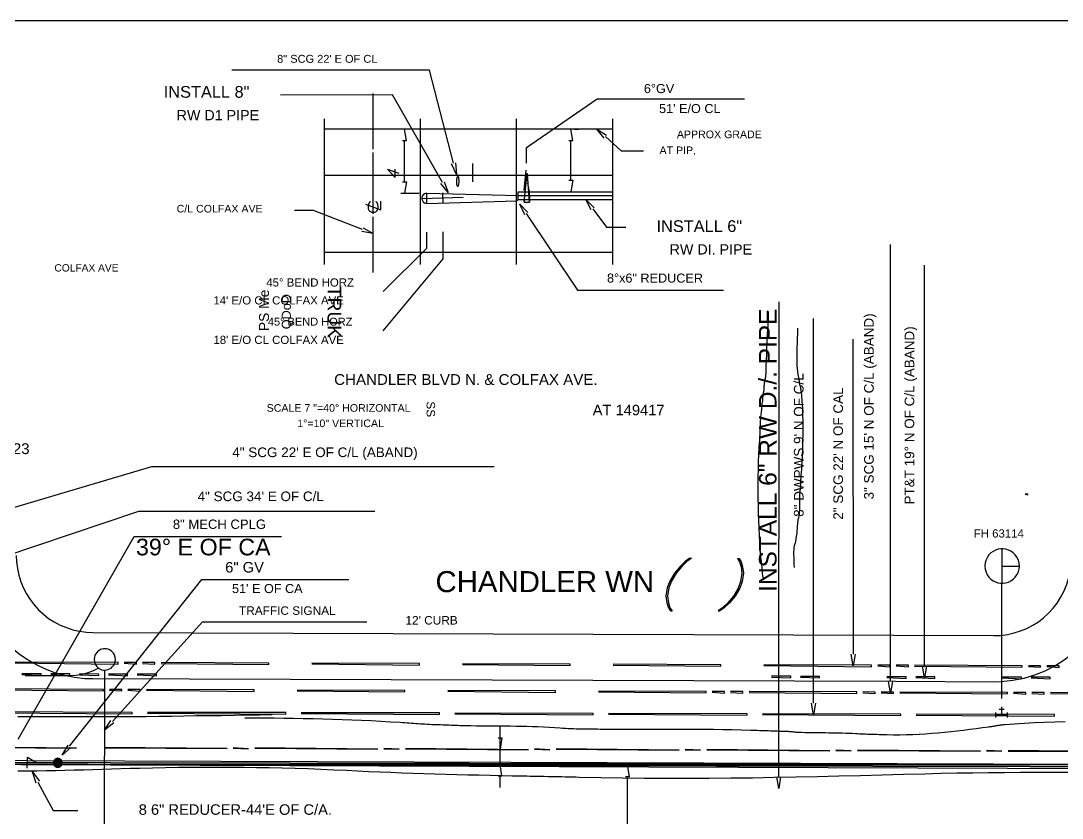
# Model space of a CAD drawing. Header units: feet. Extents: x 13 to 426, y 12 to 285.
# Drawn here: x 148.3 to 283.8, y 181.2 to 284.9 of the extents above; entities that cross this region are included whole.
import ezdxf
from ezdxf.enums import TextEntityAlignment as Align

# ---------------------------------------------------------------- set-up
doc = ezdxf.new("R2010")
doc.units = ezdxf.units.FT
for name, color, linetype in [('AGUA', 4, 'CONTINUOUS'), ('ALCANTARILLADO', 2, 'CONTINUOUS'), ('EJE_VIA', 7, 'CONTINUOUS'), ('GAS', 30, 'CONTINUOUS'), ('TEXTO', 7, 'CONTINUOUS')]:
    doc.layers.add(name, color=color, linetype=linetype)
doc.styles.add('CAD_TEXT', font='Arial')

msp = doc.modelspace()

# ---------------------------------------------------------------- linework, layer by layer
at = {"layer": 'AGUA'}
for p, q in [((246.87, 186.53), (246.92, 248.37)), ((251.4, 196.12), (251.4, 246.17))]:
    msp.add_line(p, q, dxfattribs=at)
for points in [[(203.12, 263.87), (196.65, 275.28), (182.08, 275.25)], [(214.03, 259.83), (220.68, 249.85), (239.7, 249.85)], [(245.52, 247.09), (245.52, 246.91), (245.52, 246.72), (245.51, 246.54), (245.51, 246.35), (245.5, 246.16), (245.49, 245.97), (245.48, 245.79), (245.47, 245.6), (245.46, 245.42), (245.45, 245.23), (245.44, 245.05), (245.43, 244.87), (245.41, 244.69), (245.4, 244.52), (245.39, 244.35), (245.37, 244.18), (245.36, 243.94), (245.34, 243.71), (245.33, 243.47), (245.32, 243.23), (245.31, 242.99), (245.31, 242.74), (245.3, 242.5), (245.3, 242.26), (245.29, 242.02), (245.28, 241.78), (245.28, 241.54), (245.27, 241.3), (245.26, 241.07), (245.25, 240.84), (245.24, 240.62), (245.23, 240.4), (245.22, 240.26), (245.22, 240.12), (245.21, 239.98), (245.21, 239.84), (245.2, 239.69), (245.2, 239.55), (245.19, 239.41), (245.19, 239.28), (245.18, 239.14), (245.18, 239), (245.17, 238.86), (245.16, 238.73), (245.14, 238.6), (245.13, 238.47), (245.11, 238.34), (245.08, 238.21), (245.05, 238.06), (245.02, 237.91), (245, 237.78), (244.98, 237.64), (244.97, 237.51), (244.95, 237.37), (244.95, 237.22), (244.94, 237.05), (244.93, 236.91), (244.92, 236.77), (244.9, 236.64), (244.87, 236.52), (244.85, 236.39), (244.83, 236.27), (244.81, 236.15), (244.8, 236.03), (244.78, 235.84), (244.77, 235.66), (244.75, 235.48), (244.72, 235.3), (244.7, 235.11), (244.68, 234.93), (244.66, 234.75), (244.65, 234.57), (244.63, 234.4), (244.62, 234.23), (244.6, 234.06), (244.58, 233.9), (244.56, 233.74), (244.54, 233.58), (244.52, 233.42), (244.51, 233.26), (244.49, 233.08), (244.48, 232.9), (244.47, 232.72), (244.46, 232.53), (244.45, 232.35), (244.45, 232.16), (244.44, 231.98), (244.43, 231.79), (244.42, 231.61), (244.41, 231.43), (244.4, 231.24), (244.4, 231.06), (244.39, 230.88), (244.38, 230.7), (244.37, 230.53), (244.36, 230.35), (244.3, 229.43), (244.25, 228.49), (244.22, 227.55), (244.19, 226.59), (244.17, 225.64), (244.16, 224.68), (244.16, 223.71), (244.17, 222.75), (244.19, 221.79), (244.21, 220.83), (244.24, 219.87), (244.28, 218.92), (244.33, 217.98), (244.38, 217.05), (244.44, 216.13), (244.51, 215.22), (244.52, 215.07), (244.54, 214.92), (244.56, 214.77), (244.58, 214.63), (244.6, 214.49), (244.62, 214.35), (244.63, 214.2), (244.65, 214.06), (244.66, 213.86), (244.67, 213.76), (244.68, 213.65), (244.68, 213.55), (244.69, 213.45), (244.7, 213.35), (244.71, 213.15), (244.73, 212.97), (244.75, 212.8), (244.78, 212.66), (244.81, 212.55), (244.84, 212.45), (244.88, 212.34), (244.92, 212.23)], [(249.31, 244.91), (249.3, 244.52), (249.3, 244.12), (249.29, 243.72), (249.27, 243.32), (249.26, 242.91), (249.24, 242.5), (249.23, 242.09), (249.22, 241.68), (249.22, 241.27), (249.22, 240.86), (249.23, 240.46), (249.25, 240.06), (249.28, 239.66), (249.33, 239.27), (249.38, 238.88), (249.45, 238.51), (249.47, 238.4), (249.49, 238.29), (249.5, 238.18), (249.52, 238.07), (249.54, 237.96), (249.55, 237.85), (249.57, 237.74), (249.6, 237.63), (249.63, 237.5), (249.67, 237.37), (249.7, 237.23), (249.73, 237.12), (249.83, 236.22), (249.9, 235.37), (249.95, 234.51), (249.98, 233.64), (250, 232.77), (250, 231.88), (250, 231), (249.98, 230.11), (249.95, 229.22), (249.92, 228.34), (249.87, 227.46), (249.82, 226.59), (249.77, 225.73), (249.72, 224.88), (249.66, 224.04), (249.6, 223.22), (249.59, 223.03), (249.58, 222.85), (249.58, 222.67), (249.58, 222.48), (249.58, 222.3), (249.58, 222.12), (249.58, 221.94), (249.58, 221.76), (249.58, 221.57), (249.57, 221.39), (249.57, 221.21), (249.55, 221.03), (249.54, 220.85), (249.52, 220.67), (249.49, 220.49), (249.45, 220.31), (249.43, 220.2), (249.4, 220.09), (249.38, 219.98), (249.37, 219.87), (249.35, 219.77), (249.33, 219.66), (249.32, 219.55), (249.31, 219.44), (249.3, 219.33), (249.29, 219.23), (249.28, 219.13), (249.27, 219.03), (249.26, 218.83), (249.25, 218.63), (249.24, 218.44), (249.22, 218.25), (249.2, 218.04), (249.18, 217.94), (249.16, 217.84), (249.14, 217.73), (249.12, 217.62), (249.11, 217.51), (249.09, 217.4), (249.08, 217.29), (249.06, 217.18), (249.04, 217.07), (249.02, 216.97), (248.97, 216.84), (248.92, 216.72), (248.89, 216.62), (248.85, 216.36), (248.84, 216.19), (248.83, 216.02), (248.82, 215.85), (248.82, 215.67), (248.82, 215.5), (248.82, 215.32), (248.83, 215.15), (248.83, 214.97), (248.84, 214.8), (248.85, 214.62), (248.85, 214.45), (248.86, 214.28), (248.86, 214.1), (248.87, 213.93), (248.87, 213.76)], [(147.91, 194.4), (149.06, 194.4), (150.2, 194.39), (151.34, 194.39), (152.48, 194.38), (153.63, 194.38), (154.77, 194.37), (156.41, 194.37), (158.05, 194.37), (159.68, 194.37), (161.32, 194.38), (162.96, 194.4), (164.59, 194.41), (166.23, 194.43), (167.87, 194.45), (169.5, 194.47), (171.14, 194.5), (172.78, 194.52), (174.41, 194.54), (176.05, 194.57), (177.69, 194.59), (179.32, 194.61), (180.96, 194.63)], [(177.42, 194.22), (178.69, 194.22), (179.96, 194.21), (181.23, 194.2), (182.5, 194.19), (183.77, 194.17), (185.03, 194.15), (186.3, 194.12), (187.56, 194.09), (188.82, 194.05), (190.09, 194.01), (191.35, 193.96), (192.61, 193.91), (193.87, 193.85), (195.13, 193.78), (196.39, 193.71), (197.65, 193.64), (197.94, 193.62), (198.23, 193.6), (198.52, 193.58), (198.81, 193.56), (199.11, 193.54), (199.4, 193.51), (199.69, 193.49), (199.98, 193.47), (200.28, 193.45), (200.57, 193.43), (200.86, 193.42), (201.15, 193.4), (201.44, 193.38), (201.73, 193.37), (202.02, 193.36), (202.31, 193.34), (202.59, 193.34), (202.87, 193.33), (203.16, 193.32), (203.44, 193.31), (203.72, 193.3), (204, 193.29), (204.28, 193.28), (204.57, 193.27), (204.85, 193.26), (205.13, 193.25), (205.41, 193.24), (205.69, 193.23), (205.97, 193.22), (206.26, 193.22), (206.54, 193.21), (206.82, 193.2), (207.55, 193.19), (208.28, 193.18), (209.01, 193.17), (209.74, 193.17), (210.47, 193.17), (211.2, 193.16), (211.93, 193.16), (212.66, 193.15), (213.38, 193.15), (214.11, 193.13), (214.83, 193.11), (215.56, 193.09), (216.28, 193.06), (217.01, 193.02), (217.73, 192.97), (218.46, 192.91), (218.8, 192.88), (219.15, 192.86), (219.49, 192.84), (219.84, 192.82), (220.18, 192.81), (220.53, 192.79), (220.88, 192.79), (221.22, 192.78), (221.57, 192.77), (221.91, 192.77), (222.26, 192.77), (222.61, 192.77), (222.95, 192.77), (223.3, 192.77), (223.65, 192.76), (223.99, 192.76), (225.19, 192.76), (226.39, 192.75), (227.6, 192.75), (228.8, 192.75), (230, 192.76), (231.2, 192.76), (232.4, 192.76), (233.6, 192.76), (234.8, 192.76), (236, 192.75), (237.2, 192.74), (238.4, 192.73), (239.6, 192.71), (240.8, 192.69), (242, 192.66), (243.2, 192.62), (243.49, 192.61), (243.79, 192.6), (244.08, 192.59), (244.37, 192.58), (244.66, 192.57), (244.95, 192.57), (245.24, 192.56), (245.53, 192.55), (245.82, 192.54), (246.11, 192.53), (246.4, 192.52), (246.69, 192.51), (246.98, 192.5), (247.28, 192.49), (247.57, 192.48), (247.86, 192.47), (247.99, 192.46), (248.12, 192.46), (248.25, 192.45), (248.38, 192.44), (248.5, 192.43), (248.63, 192.42), (248.75, 192.4), (248.88, 192.39), (249, 192.38), (249.13, 192.37), (249.25, 192.36), (249.38, 192.35), (249.51, 192.34), (249.64, 192.34), (249.77, 192.33), (249.9, 192.33), (250.33, 192.32), (250.77, 192.31), (251.21, 192.31), (251.65, 192.3), (252.09, 192.3), (252.53, 192.29), (252.97, 192.29), (253.41, 192.28), (253.85, 192.28), (254.29, 192.27), (254.72, 192.26), (255.16, 192.25), (255.59, 192.24), (256.03, 192.22), (256.46, 192.2), (256.88, 192.18), (257.14, 192.16), (257.39, 192.15), (257.65, 192.14), (257.9, 192.13), (258.16, 192.12), (258.41, 192.11), (258.66, 192.1), (258.92, 192.09), (259.17, 192.09), (259.43, 192.08), (259.68, 192.07), (259.94, 192.06), (260.19, 192.06), (260.45, 192.05), (260.7, 192.04), (260.96, 192.04), (261.8, 192.02), (262.64, 192.02), (263.48, 192.03), (264.31, 192.06), (265.14, 192.1), (265.97, 192.15), (266.79, 192.21), (267.62, 192.28), (268.44, 192.36), (269.26, 192.44), (270.08, 192.53), (270.91, 192.63), (271.73, 192.73), (272.55, 192.84), (273.38, 192.95), (274.2, 193.05), (274.33, 193.07), (274.46, 193.09), (274.58, 193.11), (274.71, 193.13), (274.84, 193.15), (274.96, 193.17), (275.09, 193.19), (275.21, 193.21), (275.34, 193.23), (275.47, 193.25), (275.6, 193.27), (275.72, 193.29), (275.85, 193.3), (275.98, 193.32), (276.11, 193.33), (276.24, 193.34), (277.53, 193.45), (278.83, 193.54), (280.15, 193.61), (281.47, 193.67), (282.79, 193.71), (284.13, 193.73)], [(147.91, 187.34), (149.13, 187.34), (150.35, 187.34), (151.57, 187.36), (152.78, 187.38), (154, 187.4), (155.22, 187.43), (156.43, 187.47), (157.65, 187.5), (158.86, 187.54), (160.08, 187.57), (161.29, 187.61), (162.51, 187.65), (163.73, 187.68), (165.41, 187.72), (167.1, 187.75), (168.78, 187.78), (170.47, 187.8), (172.16, 187.81), (173.85, 187.81), (175.54, 187.81), (177.23, 187.79), (178.92, 187.77), (180.6, 187.74), (182.29, 187.71), (183.97, 187.66), (185.65, 187.61), (187.32, 187.54), (188.99, 187.47), (190.66, 187.39), (192.1, 187.31), (193.53, 187.25), (194.97, 187.19), (196.4, 187.13), (197.84, 187.08), (199.27, 187.03), (200.7, 186.98), (202.14, 186.94), (203.57, 186.9), (205.01, 186.86), (206.44, 186.82), (207.88, 186.79), (209.32, 186.76), (210.76, 186.72), (212.2, 186.69), (213.65, 186.66), (214.11, 186.65), (214.56, 186.64), (215.02, 186.63), (215.48, 186.62), (215.93, 186.62), (216.38, 186.61), (216.84, 186.6), (217.29, 186.59), (217.74, 186.58), (218.2, 186.57), (218.65, 186.57), (219.11, 186.56), (219.56, 186.55), (220.02, 186.54), (220.47, 186.52), (220.93, 186.51), (223.74, 186.45), (226.56, 186.4), (229.38, 186.37), (232.2, 186.35), (235.02, 186.35), (237.84, 186.37), (240.65, 186.39), (243.47, 186.43), (246.28, 186.48), (249.1, 186.53), (251.91, 186.59), (254.71, 186.66), (257.52, 186.73), (260.32, 186.8), (263.11, 186.88), (265.9, 186.95), (267.97, 187), (270.04, 187.04), (272.11, 187.07), (274.18, 187.1), (276.25, 187.12), (278.33, 187.13), (280.4, 187.13), (282.48, 187.13), (284.55, 187.13)]]:
    msp.add_lwpolyline(points, dxfattribs=at)
at = {"layer": 'ALCANTARILLADO'}
msp.add_lwpolyline([(140.13, 219.45), (165.32, 226.9), (209.88, 226.9)], dxfattribs=at)
at = {"layer": 'EJE_VIA'}
for p, q in [((194.13, 268.2), (194.13, 275.45)), ((223.25, 274.77), (242.43, 274.77)), ((187.77, 253.2), (187.77, 272.17)), ((200.28, 253.2), (200.28, 272.17)), ((212.78, 253.2), (212.78, 272.17)), ((225.3, 253.2), (225.3, 272.17)), ((187.77, 270.85), (225.3, 270.85)), ((220.33, 270.83), (220.83, 270.83)), ((198.2, 263.98), (198.2, 269.33)), ((219.83, 264.17), (219.83, 269.33)), ((194.12, 259.8), (194.13, 267.8)), ((195.97, 265.63), (197.47, 265.08)), ((207.08, 263.97), (207.08, 266.33)), ((187.77, 264.83), (225.3, 264.83)), ((213.75, 262.85), (214.03, 265.48)), ((213.75, 261.33), (214.17, 265.1)), ((214.45, 261.32), (214.2, 265)), ((214.2, 264.33), (214.22, 263.72)), ((214.43, 262.83), (214.23, 263.77)), ((197.7, 262.48), (200.12, 262.48)), ((200.45, 261.8), (205.82, 261.97)), ((201.12, 262.48), (212.97, 262.17)), ((201.12, 261.15), (201.12, 262.48)), ((201.12, 261.15), (212.8, 261.5)), ((203.15, 262.55), (203.2, 261.22)), ((212.97, 262.67), (225.3, 262.67)), ((212.97, 262.17), (225.3, 262.17)), ((212.97, 261.67), (225.3, 261.67)), ((213.75, 261.87), (213.77, 261.33)), ((213.77, 261.33), (214.45, 261.32)), ((194.12, 252.15), (194.12, 259.4)), ((203.22, 253.93), (203.22, 257.45)), ((187.77, 254.83), (225.3, 254.83)), ((195.43, 244.58), (203.22, 253.93)), ((265.85, 200.93), (265.85, 253.13)), ((275.93, 211.73), (275.95, 216.22)), ((275.9, 196.73), (275.92, 211.73)), ((157.65, 205.32), (274.88, 204.92)), ((157.63, 199.32), (170.22, 199.28)), ((159.18, 159.68), (159.2, 200.43)), ((170.22, 199.28), (262.05, 198.97)), ((262.05, 198.97), (274.87, 198.92)), ((275.57, 195.33), (276.22, 195.33)), ((275.9, 194.57), (275.9, 195.65)), ((275.13, 194.25), (275.13, 194.9)), ((275.13, 194.57), (276.65, 194.57)), ((276.65, 194.25), (276.65, 194.9)), ((210.62, 188.15), (210.62, 193.13)), ((149.15, 189.08), (150.35, 188.37)), ((227.08, 188.1), (228.2, 188.1)), ((210.62, 185.15), (210.62, 186.65)), ((227.2, 166.58), (227.2, 186.6))]:
    msp.add_line(p, q, dxfattribs=at)
for points in [[(426.22, 284.92), (12.6, 284.92), (12.6, 12.08)], [(214.08, 266.4), (214.08, 268.45), (223.25, 274.77)], [(197.95, 269.33), (198.45, 269.33), (198.2, 270.83)], [(219.58, 269.33), (220.08, 269.33), (219.83, 270.83)], [(224.17, 269.65), (223.2, 270.83), (224.48, 270.03)], [(224.33, 269.85), (226.38, 268.02), (229.3, 268.02)], [(195.97, 265.63), (196.97, 264.55), (196.97, 265.62)], [(204.82, 266.43), (204.95, 264.92), (204.33, 266.32)], [(205.3, 264.02), (205.3, 264.13), (205.28, 264.27), (205.27, 264.38), (205.25, 264.48), (205.2, 264.61), (205.08, 264.63), (205.02, 264.52), (204.98, 264.32), (204.97, 264.2), (204.97, 263.82), (204.98, 263.7), (205.02, 263.5), (205.08, 263.39), (205.19, 263.39), (205.24, 263.51), (205.27, 263.65), (205.28, 263.77), (205.3, 263.88), (205.3, 264.02)], [(219.58, 264.17), (220.08, 264.17), (219.83, 262.67)], [(197.95, 263.98), (198.45, 263.98), (198.2, 262.48)], [(203.35, 263.98), (203.87, 262.57), (202.9, 263.75)], [(214.43, 262.83), (214.45, 261.5), (214.45, 261.33)], [(193.12, 261.05), (195.12, 260.33), (195.12, 261.47)], [(201.12, 262.48), (200.92, 262.45), (200.81, 262.4), (200.63, 262.28), (200.51, 262.11), (200.46, 261.92), (200.46, 261.73), (200.52, 261.54), (200.64, 261.37), (200.81, 261.23), (200.92, 261.18), (201.12, 261.15)], [(212.8, 261.5), (212.97, 261.67), (212.97, 262.67)], [(222.48, 260.32), (221.8, 261.67), (222.88, 260.6)], [(192.73, 257.75), (186.35, 260.25), (183.87, 260.25)], [(193.78, 261.38), (193.65, 261.3), (193.51, 261), (193.46, 260.73), (193.47, 260.51), (193.53, 260.33), (193.64, 260.19), (193.78, 260.09), (193.94, 260.02), (194.12, 260), (194.29, 260.02), (194.46, 260.08), (194.6, 260.19), (194.7, 260.33), (194.77, 260.51), (194.78, 260.73), (194.72, 261), (194.58, 261.3), (194.47, 261.38)], [(213.83, 259.68), (213.2, 261.07), (214.25, 259.97)], [(222.68, 260.47), (224.47, 258.05), (226.97, 258.05)], [(192.82, 257.98), (194.13, 257.22), (192.63, 257.52)], [(201.07, 257.42), (201.07, 255.27), (195.43, 249.68)], [(278.95, 223.33), (279.27, 223.33), (279, 223.35)], [(278.95, 223.35), (279.23, 223.23), (279.27, 223.35)], [(147.92, 191.42), (163.03, 217.82), (182.18, 217.82)], [(275.93, 213.97), (278.18, 213.97), (278.15, 214.35), (278.05, 214.73), (277.87, 215.11), (277.64, 215.42), (277.38, 215.69), (277.08, 215.9), (276.77, 216.05), (276.43, 216.15), (276.09, 216.2), (275.75, 216.2), (275.41, 216.15), (275.08, 216.04), (274.77, 215.88), (274.49, 215.68), (274.23, 215.42), (274.02, 215.12), (273.85, 214.77), (273.73, 214.37), (273.7, 213.98), (273.73, 213.58), (273.85, 213.18), (274.01, 212.83), (274.22, 212.52), (274.48, 212.27), (274.76, 212.06), (275.07, 211.9), (275.4, 211.8), (275.74, 211.74), (276.09, 211.74), (276.43, 211.79), (276.77, 211.89), (277.08, 212.04), (277.38, 212.25), (277.64, 212.51), (277.87, 212.83), (278.05, 213.2), (278.15, 213.57), (278.18, 213.97)], [(147.68, 215.35), (147.72, 214.53), (147.83, 213.63), (148.01, 212.76), (148.28, 211.92), (148.61, 211.11), (149.01, 210.34), (149.48, 209.6), (150, 208.92), (150.58, 208.28), (151.22, 207.69), (151.9, 207.16), (152.63, 206.69), (153.4, 206.29), (154.21, 205.95), (155.05, 205.68), (155.92, 205.48), (156.82, 205.37), (157.65, 205.32)], [(235.3, 214.98), (234.72, 214.55), (234.05, 213.9), (233.3, 213.05), (232.7, 211.98), (232.38, 211.13), (232.2, 210.05), (232.32, 209.2), (232.52, 208.55), (232.78, 208.12), (233, 208.12)], [(235.3, 214.98), (235.52, 214.98), (234.92, 214.55), (234.27, 213.9), (233.52, 213.05), (232.92, 211.98), (232.6, 211.12), (232.42, 210.05), (232.53, 209.2), (232.73, 208.55), (233, 208.12)], [(241.52, 214.97), (241.78, 214.53), (241.97, 213.88), (242.08, 213.03), (241.92, 211.97), (241.6, 211.1), (240.98, 210.03), (240.25, 209.18), (239.58, 208.53), (239, 208.12), (239.22, 208.12)], [(241.52, 214.97), (241.72, 214.97), (242, 214.53), (242.18, 213.88), (242.3, 213.03), (242.13, 211.97), (241.82, 211.1), (241.2, 210.03), (240.47, 209.18), (239.8, 208.53), (239.22, 208.12)], [(274.87, 198.92), (275.87, 198.95), (277.35, 199.1), (278.8, 199.39), (280.19, 199.81), (281.53, 200.34), (282.81, 201), (284.02, 201.76), (285.15, 202.62), (286.2, 203.58), (287.17, 204.63), (288.03, 205.76), (288.8, 206.96), (289.46, 208.24), (290, 209.57), (290.43, 210.97), (290.72, 212.41), (290.88, 213.9), (290.92, 214.9)], [(274.88, 204.92), (275.72, 204.95), (276.62, 205.06), (277.49, 205.26), (278.34, 205.52), (279.15, 205.86), (279.92, 206.26), (280.65, 206.73), (281.34, 207.25), (281.97, 207.84), (282.56, 208.47), (283.08, 209.15), (283.55, 209.88), (283.96, 210.65), (284.3, 211.46), (284.57, 212.31), (284.76, 213.18), (284.88, 214.08), (284.92, 214.9)], [(141.8, 213.33), (141.97, 212.35), (142.27, 211.03), (142.68, 209.76), (143.19, 208.53), (143.8, 207.37), (144.49, 206.26), (145.27, 205.22), (146.13, 204.25), (147.07, 203.35), (148.07, 202.53), (149.14, 201.79), (150.27, 201.14), (151.45, 200.58), (152.68, 200.12), (153.96, 199.76), (155.27, 199.5), (156.62, 199.35), (157.63, 199.32)], [(154.62, 190.53), (171.82, 212.22), (190.97, 212.22)], [(160.2, 193.72), (171.92, 206.72), (193.3, 206.72)], [(160.58, 201.82), (160.55, 202.12), (160.45, 202.42), (160.33, 202.62), (160.18, 202.79), (160.02, 202.94), (159.84, 203.05), (159.65, 203.13), (159.45, 203.18), (159.25, 203.2), (159.04, 203.19), (158.84, 203.15), (158.65, 203.09), (158.47, 202.99), (158.3, 202.87), (158.15, 202.72), (158.02, 202.55), (157.92, 202.35), (157.85, 202.12), (157.82, 201.82), (157.85, 201.52), (157.92, 201.29), (158.02, 201.08), (158.15, 200.91), (158.3, 200.76), (158.47, 200.64), (158.65, 200.54), (158.84, 200.48), (159.04, 200.44), (159.25, 200.43), (159.45, 200.46), (159.65, 200.51), (159.84, 200.59), (160.02, 200.7), (160.18, 200.84), (160.33, 201.01), (160.45, 201.22), (160.55, 201.52), (160.58, 201.82)], [(256.8, 202.48), (256.55, 200.98), (256.3, 202.48)], [(146.93, 201.37), (160.93, 201.22), (160.93, 201.42), (146.93, 201.47)], [(148.85, 199.72), (154.65, 199.72), (155.42, 199.77), (156.18, 199.88), (156.92, 200.08), (157.65, 200.35), (158.33, 200.7)], [(161.73, 201.32), (163.33, 201.2), (163.33, 201.4), (161.73, 201.42)], [(161.73, 201.32), (163.33, 201.2), (163.33, 201.4), (161.73, 201.42)], [(164.13, 201.3), (165.73, 201.2), (165.73, 201.4), (164.13, 201.4)], [(164.13, 201.3), (165.73, 201.2), (165.73, 201.4), (164.13, 201.4)], [(166.53, 201.3), (180.53, 201.15), (180.53, 201.35), (166.53, 201.4)], [(186.13, 201.23), (200.15, 201.08), (200.15, 201.28), (186.13, 201.33)], [(205.75, 201.15), (219.75, 201.02), (219.75, 201.22), (205.75, 201.25)], [(225.35, 201.08), (239.35, 200.93), (239.35, 201.13), (225.35, 201.18)], [(244.95, 201.02), (258.95, 200.87), (258.95, 201.07), (244.95, 201.12)], [(259.75, 200.97), (261.35, 200.87), (261.35, 201.07), (259.75, 201.07)], [(259.75, 200.97), (261.35, 200.87), (261.35, 201.07), (259.75, 201.07)], [(262.15, 200.97), (263.75, 200.85), (263.75, 201.05), (262.15, 201.07)], [(262.15, 200.97), (263.75, 200.85), (263.75, 201.05), (262.15, 201.07)], [(264.55, 200.95), (278.55, 200.8), (278.55, 201), (264.55, 201.05)], [(266.1, 200.93), (265.85, 199.43), (265.6, 200.93)], [(279.35, 200.9), (280.95, 200.8), (280.95, 201), (279.35, 201)], [(279.35, 200.9), (280.95, 200.8), (280.95, 201), (279.35, 201)], [(281.75, 200.9), (283.35, 200.78), (283.35, 200.98), (281.75, 201)], [(281.75, 200.9), (283.35, 200.78), (283.35, 200.98), (281.75, 201)], [(148.43, 199.85), (150.93, 199.75), (150.93, 199.95), (148.43, 199.95)], [(152.18, 199.85), (154.68, 199.73), (154.68, 199.93), (152.18, 199.95)], [(155.93, 199.83), (158.43, 199.72), (158.43, 199.92), (155.93, 199.93)], [(159.68, 199.82), (162.18, 199.7), (162.18, 199.9), (159.68, 199.92)], [(163.43, 199.8), (165.93, 199.7), (165.93, 199.9), (163.43, 199.9)], [(245.95, 199.52), (248.45, 199.42), (248.45, 199.62), (245.95, 199.62)], [(249.7, 199.5), (252.2, 199.4), (252.2, 199.6), (249.7, 199.6)], [(260.95, 199.47), (263.45, 199.35), (263.45, 199.55), (260.95, 199.57)], [(264.7, 199.45), (267.2, 199.35), (267.2, 199.55), (264.7, 199.55)], [(275.95, 199.42), (278.45, 199.3), (278.45, 199.5), (275.95, 199.52)], [(279.7, 199.4), (282.2, 199.3), (282.2, 199.5), (279.7, 199.5)], [(145.02, 197.87), (159.02, 197.72), (159.02, 197.92), (145.02, 197.97)], [(159.82, 197.82), (161.42, 197.72), (161.42, 197.92), (159.82, 197.92)], [(159.82, 197.82), (161.42, 197.72), (161.42, 197.92), (159.82, 197.92)], [(162.22, 197.8), (163.82, 197.7), (163.82, 197.9), (162.22, 197.9)], [(162.22, 197.8), (163.82, 197.7), (163.82, 197.9), (162.22, 197.9)], [(164.62, 197.8), (178.62, 197.65), (178.62, 197.85), (164.62, 197.9)], [(184.22, 197.73), (198.22, 197.58), (198.22, 197.78), (184.22, 197.83)], [(261.67, 198.95), (261.42, 197.45), (261.17, 198.95)], [(203.82, 197.67), (217.82, 197.52), (217.82, 197.72), (203.82, 197.77)], [(223.42, 197.6), (237.42, 197.45), (237.42, 197.65), (223.42, 197.7)], [(238.22, 197.55), (239.82, 197.43), (239.82, 197.63), (238.22, 197.65)], [(238.22, 197.55), (239.82, 197.43), (239.82, 197.63), (238.22, 197.65)], [(240.62, 197.53), (242.22, 197.43), (242.22, 197.63), (240.62, 197.63)], [(240.62, 197.53), (242.22, 197.43), (242.22, 197.63), (240.62, 197.63)], [(243.02, 197.53), (257.02, 197.38), (257.02, 197.58), (243.02, 197.63)], [(257.82, 197.48), (259.42, 197.37), (259.42, 197.57), (257.82, 197.58)], [(257.82, 197.48), (259.42, 197.37), (259.42, 197.57), (257.82, 197.58)], [(260.22, 197.47), (261.82, 197.37), (261.82, 197.57), (260.22, 197.57)], [(260.22, 197.47), (261.82, 197.37), (261.82, 197.57), (260.22, 197.57)], [(262.62, 197.47), (276.62, 197.32), (276.62, 197.52), (262.62, 197.57)], [(277.42, 197.42), (279.02, 197.3), (279.02, 197.5), (277.42, 197.52)], [(277.42, 197.42), (279.02, 197.3), (279.02, 197.5), (277.42, 197.52)], [(279.82, 197.4), (281.42, 197.3), (281.42, 197.5), (279.82, 197.5)], [(279.82, 197.4), (281.42, 197.3), (281.42, 197.5), (279.82, 197.5)], [(282.22, 197.4), (296.22, 197.25), (296.22, 197.45), (282.22, 197.5)], [(251.65, 196.12), (251.4, 194.62), (251.15, 196.12)], [(144.75, 194.88), (162.75, 194.73), (162.75, 194.93), (144.75, 194.98)], [(160.38, 193.55), (159.18, 192.6), (160, 193.88)], [(164.75, 194.83), (182.75, 194.7), (182.75, 194.9), (164.75, 194.93)], [(184.75, 194.78), (202.75, 194.65), (202.75, 194.85), (184.75, 194.88)], [(204.75, 194.73), (222.75, 194.6), (222.75, 194.8), (204.75, 194.83)], [(224.75, 194.68), (242.75, 194.55), (242.75, 194.75), (224.75, 194.78)], [(244.75, 194.63), (262.75, 194.5), (262.75, 194.7), (244.75, 194.73)], [(264.75, 194.58), (282.75, 194.45), (282.75, 194.65), (264.75, 194.68)], [(210.37, 191.63), (210.87, 191.63), (210.62, 190.13)], [(139.52, 190.38), (155.52, 190.28), (139.52, 190.43)], [(154.8, 190.37), (153.68, 189.35), (154.42, 190.68)], [(159.12, 190.32), (175.12, 190.22), (159.12, 190.37)], [(175.92, 190.25), (177.92, 190.2), (175.92, 190.3)], [(175.92, 190.25), (177.92, 190.2), (175.92, 190.3)], [(178.72, 190.25), (194.72, 190.13), (178.72, 190.3)], [(195.52, 190.18), (197.52, 190.13), (195.52, 190.23)], [(195.52, 190.18), (197.52, 190.13), (195.52, 190.23)], [(198.32, 190.18), (214.32, 190.07), (198.32, 190.23)], [(215.12, 190.12), (217.12, 190.07), (215.12, 190.17)], [(215.12, 190.12), (217.12, 190.07), (215.12, 190.17)], [(217.92, 190.12), (233.92, 190), (217.92, 190.17)], [(234.72, 190.05), (236.72, 190), (234.72, 190.1)], [(234.72, 190.05), (236.72, 190), (234.72, 190.1)], [(237.52, 190.05), (253.52, 189.93), (237.52, 190.1)], [(254.32, 189.98), (256.32, 189.93), (254.32, 190.03)], [(254.32, 189.98), (256.32, 189.93), (254.32, 190.03)], [(257.12, 189.98), (273.12, 189.87), (257.12, 190.03)], [(273.92, 189.92), (275.92, 189.87), (273.92, 189.97)], [(273.92, 189.92), (275.92, 189.87), (273.92, 189.97)], [(276.72, 189.9), (292.72, 189.8), (276.72, 189.95)], [(136.58, 188.42), (299.95, 188.1), (136.58, 188.67)], [(136.58, 188.42), (136.58, 188.17), (299.95, 187.6), (299.95, 188.1), (136.58, 188.67), (136.58, 188.42)], [(136.58, 188.17), (299.95, 188.1), (136.58, 188.42)], [(149.12, 187.68), (149.15, 189.08), (150.35, 188.37)], [(152.53, 188.55), (152.5, 188.37), (153.1, 188.37)], [(152.5, 188.37), (152.53, 188.17), (153.1, 188.37)], [(152.62, 188.72), (152.53, 188.55), (153.1, 188.37)], [(152.53, 188.17), (152.62, 188), (153.1, 188.37)], [(152.75, 188.85), (152.62, 188.72), (153.1, 188.37)], [(152.62, 188), (152.75, 187.87), (153.1, 188.37)], [(152.92, 188.93), (152.75, 188.85), (153.1, 188.37)], [(152.75, 187.87), (152.92, 187.78), (153.1, 188.37)], [(153.1, 188.97), (152.92, 188.93), (153.1, 188.37)], [(152.92, 187.78), (153.1, 187.77), (153.1, 188.37)], [(153.28, 188.93), (153.1, 188.97), (153.1, 188.37)], [(153.45, 188.85), (153.28, 188.93), (153.1, 188.37)], [(153.58, 188.72), (153.45, 188.85), (153.1, 188.37)], [(153.67, 188.55), (153.58, 188.72), (153.1, 188.37)], [(153.7, 188.37), (153.67, 188.55), (153.1, 188.37)], [(153.1, 187.77), (153.28, 187.78), (153.1, 188.37)], [(153.28, 187.78), (153.45, 187.87), (153.1, 188.37)], [(153.45, 187.87), (153.58, 188), (153.1, 188.37)], [(153.58, 188), (153.67, 188.17), (153.1, 188.37)], [(153.67, 188.17), (153.7, 188.37), (153.1, 188.37)], [(136.58, 188.17), (299.95, 187.85), (299.95, 188.1)], [(299.95, 187.6), (299.95, 187.85), (136.58, 188.17)], [(150.28, 185.73), (149.8, 187.18), (150.73, 185.97)], [(210.37, 186.65), (210.87, 186.65), (210.62, 188.15)], [(226.95, 186.6), (227.45, 186.6), (227.2, 188.1)], [(150.5, 185.85), (152.47, 182.15), (155.7, 182.15)], [(247.12, 186.53), (246.87, 185.03), (246.62, 186.53)]]:
    msp.add_lwpolyline(points, dxfattribs=at)
at = {"layer": 'GAS'}
for p, q in [((261.42, 198.95), (261.43, 255.83)), ((256.53, 243.47), (256.55, 202.48))]:
    msp.add_line(p, q, dxfattribs=at)
for points in [[(204.57, 266.38), (201.43, 278.48), (175.75, 278.48)], [(146.1, 215.2), (163.63, 221.13), (194.33, 221.13)]]:
    msp.add_lwpolyline(points, dxfattribs=at)

# ---------------------------------------------------------------- texts
at = {"layer": 'TEXTO', "style": 'CAD_TEXT'}
for s, height, p in [('8" SCG 22\' E OF CL', 1.0259, (188.15, 279.97)), ('INSTALL 8"', 1.52, (172.45, 275.67)), ('6°GV', 1.178, (231.31, 276.1)), ("51' E/O CL", 1.178, (235.31, 273.5)), ('RW D1 PIPE', 1.33, (173.92, 272.64)), ('APPROX GRADE', 0.9879, (239.15, 270.14)), ('AT PIP,', 0.988, (233.75, 268.07)), ('C/L COLFAX AVE', 0.9879, (174.15, 260.47)), ('INSTALL 6"', 1.52, (236.55, 258.2)), ('RW DI. PIPE', 1.3299, (238.05, 255.17)), ('COLFAX AVE', 0.95, (156.82, 252.77)), ('8°x6" REDUCER', 1.1779, (230.78, 251.44)), ('45° BEND HORZ', 1.0639, (185.92, 250.87)), ("14' E/O CL COLFAX AVE", 1.0639, (181.82, 248.54)), ('45° BEND HORZ', 1.0259, (185.92, 245.77)), ("18' E/O CL COLFAX AVE", 1.0639, (181.82, 243.4)), ('CHANDLER BLVD N. & COLFAX AVE.', 1.4059, (206.18, 238.24)), ('SCALE 7 "=40° HORIZONTAL', 0.9879, (189.62, 234.54)), ('AT 149417', 1.368, (227.35, 234.27)), ('1°=10" VERTICAL', 0.9879, (189.88, 232.54)), ('AT 148423', 1.406, (144.62, 229.24)), ('4" SCG 22\' E OF C/L (ABAND)', 1.2539, (187.85, 228.77)), ('4" SCG 34\' E OF C/L', 1.2539, (179.49, 223.04)), ('8" MECH CPLG', 1.2159, (174.12, 219.41)), ('FH 63114', 1.064, (275.51, 218.21)), ('39° E OF CA', 2.1658, (172.02, 216.44)), ('6" GV', 1.368, (177.39, 213.81)), ('CHANDLER WN', 2.7358, (216.45, 211.94)), ("51' E OF CA", 1.1779, (180.35, 211.04)), ('TRAFFIC SIGNAL', 1.1019, (182.95, 208.17)), ("12' CURB", 1.102, (201.72, 206.91)), ('8 6" REDUCER-44\'E OF C/A.', 1.3679, (176.19, 182.28))]:
    msp.add_text(s, height=height, dxfattribs=at).set_placement(p, align=Align.MIDDLE_CENTER)
for s, height, rotation, p in [('PS Me', 1.292, 90, (179.92, 247.24)), ('QDoD', 1.178, 90, (182.82, 247.07)), ('TRUK', 1.786, 270, (189.08, 247.04)), ('INSTALL 6" RW D./. PIPE', 2.2798, 90, (245.45, 229.04)), ('3" SCG 15\' N OF C/L (ABAND)', 1.2539, 90, (258.61, 234.74)), ('PT&T 19° N OF C/L (ABAND)', 1.2539, 90, (263.88, 233.57)), ('8" DWPWS 9\' N OF C/L', 1.2539, 90, (249.48, 229.71)), ('2" SCG 22\' N OF CAL', 1.2539, 90, (254.61, 228.61)), ('SS', 1.102, 270, (201.62, 234.37))]:
    msp.add_text(s, height=height, rotation=rotation, dxfattribs=at).set_placement(p, align=Align.MIDDLE_CENTER)

doc.saveas('drawing.dxf')
